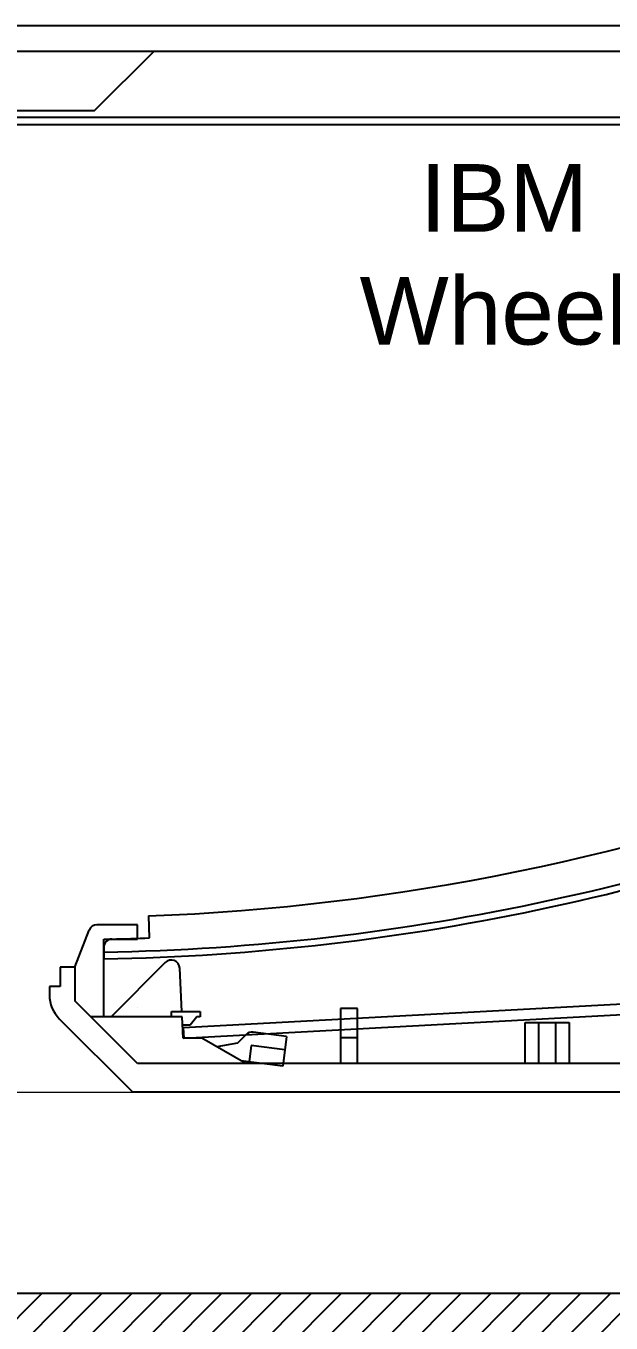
# Model space of a CAD drawing. Header units: inches. Extents: x -1.8 to 19, y -6.6 to 16.3.
# Drawn here: x 3.77 to 7.22, y 8.64 to 16.3 of the extents above; entities that cross this region are included whole.
import ezdxf

# ---------------------------------------------------------------- set-up
doc = ezdxf.new("R2010")
doc.units = ezdxf.units.IN
doc.header["$MEASUREMENT"] = 0
doc.linetypes.add('DASHED2', pattern=[9.525, 6.35, -3.175])
for name, color, linetype, lineweight, true_color in [('carriage ribbon cable', 4, 'Continuous', 25, 0x00ffff), ('hidden ... bottom view', 16, 'Continuous', 25, 0x800000), ('hidden ... construction', 2, 'Continuous', 0, 0xffff00), ('keyboard', 96, 'Continuous', 25, 0x008000), ('motherboard', 6, 'Continuous', 25, 0xff00ff), ('top view', 7, 'Continuous', 25, 0xffffff)]:
    doc.layers.add(name, color=color, linetype=linetype, lineweight=lineweight, true_color=true_color)
doc.styles.add('textstyle21', font='')
doc.styles.get('textstyle21').set_extended_font_data('Arial')

msp = doc.modelspace()

# ---------------------------------------------------------------- hatches: boundary and pattern name
at = {"layer": 'carriage ribbon cable'}
h = msp.add_hatch(dxfattribs=at)
h.set_pattern_fill('ANSI31', color=256, style=0, pattern_type=0)
edge = h.paths.add_edge_path(flags=0)
edge.add_line((12.9658, 7.9692), (13.255, 7.68))
edge.add_line((13.255, 7.68), (13.255, 4.095))
edge.add_line((13.255, 4.095), (12.125, 4.095))
edge.add_line((12.125, 4.095), (12.125, 7.34))
edge.add_line((12.125, 7.34), (12.225, 7.34))
edge.add_line((12.225, 7.34), (12.225, 7.78))
edge.add_line((12.225, 7.78), (11.785, 7.78))
edge.add_line((11.785, 7.78), (11.785, 7.68))
edge.add_line((11.785, 7.68), (8.725, 7.68))
edge.add_line((8.725, 7.68), (8.725, 8.335))
edge.add_arc((8.615, 8.335), 0.11, 0, 180)
edge.add_line((8.505, 8.335), (8.505, 7.68))
edge.add_line((8.505, 7.68), (1.215, 7.68))
edge.add_line((1.215, 7.68), (1.215, 8.81))
edge.add_line((1.215, 8.81), (12.125, 8.81))
edge.add_line((12.125, 8.81), (12.4142, 8.5208))
edge.add_line((12.4142, 8.5208), (12.2816, 8.3881))
edge.add_line((12.2816, 8.3881), (12.8331, 7.8366))
edge.add_line((12.8331, 7.8366), (12.9658, 7.9692))

# ---------------------------------------------------------------- linework, layer by layer
msp.add_line((12.125, 8.81), (1.215, 8.81), dxfattribs=at)
at = {"layer": 'hidden ... bottom view'}
msp.add_line((17.25, 15.7188), (0, 15.7188), dxfattribs=at)
at = {"layer": 'hidden ... construction'}
msp.add_xline((10, 10), (1, 0), dxfattribs=at)
at = {"layer": 'keyboard'}
for p, q in [((4.4897, 11.0425), (4.4946, 10.9126)), ((4.225, 10.856), (4.225, 10.7885))]:
    msp.add_line(p, q, dxfattribs=at)
for centre, radius, start, end in [((3.9824, 24.4211), 13.5948, 271.0227, 293.43385), ((3.9824, 24.4211), 13.6348, 271.01969, 293.43385), ((3.9824, 24.4211), 13.3883, 272.17155, 290.96431), ((4.275, 10.856), 0.05, 91.23587, 180), ((3.9824, 24.4211), 13.5183, 271.23587, 272.17155)]:
    msp.add_arc(centre, radius, start, end, dxfattribs=at)
at = {"layer": 'motherboard'}
for p, q in [((4.695, 10.3825), (9.0885, 10.6211)), ((4.6984, 10.3196), (9.0919, 10.5582)), ((4.695, 10.3825), (4.6984, 10.3196))]:
    msp.add_line(p, q, dxfattribs=at)
at = {"layer": 'top view'}
for p, q in [((18.0785, 16.303), (-0.8285, 16.303)), ((17.9275, 16.152), (-0.6775, 16.152)), ((4.1715, 15.803), (4.5205, 16.152)), ((1.1715, 15.803), (4.1715, 15.803)), ((17.3575, 15.762), (-0.1075, 15.762)), ((4.425, 10.99), (4.1853, 10.99)), ((4.425, 10.905), (4.425, 10.99)), ((4.055, 10.74), (4.1387, 10.9579)), ((4.225, 10.4465), (4.225, 10.905)), ((4.225, 10.905), (4.425, 10.905)), ((4.055, 10.74), (3.968, 10.74)), ((3.968, 10.74), (3.968, 10.625)), ((4.055, 10.74), (4.055, 10.54)), ((4.5886, 10.7669), (4.2682, 10.4465)), ((4.687, 10.4765), (4.6739, 10.7341)), ((3.968, 10.625), (3.904, 10.625)), ((3.904, 10.625), (3.904, 10.5759)), ((4.425, 10.17), (4.055, 10.54)), ((4.397, 10), (3.9626, 10.4344)), ((4.6886, 10.4465), (4.1485, 10.4465)), ((4.425, 10.5), (4.425, 10.5)), ((4.625, 10.4465), (4.625, 10.4765)), ((4.625, 10.4765), (4.795, 10.4765)), ((4.695, 10.3196), (4.6886, 10.4465)), ((4.775, 10.4465), (4.735, 10.3965)), ((4.795, 10.4465), (4.775, 10.4465)), ((4.795, 10.4765), (4.795, 10.4465)), ((5.725, 10.495), (5.625, 10.495)), ((5.625, 10.495), (5.625, 10.17)), ((5.725, 10.17), (5.725, 10.495)), ((4.735, 10.3965), (4.695, 10.3965)), ((5.305, 10.33), (5.1079, 10.3554)), ((6.715, 10.17), (6.715, 10.4115)), ((6.715, 10.4115), (6.975, 10.4115)), ((6.975, 10.4115), (6.975, 10.17)), ((4.805, 10.3196), (4.695, 10.3196)), ((5.065, 10.17), (4.805, 10.3196)), ((5.015, 10.29), (4.8925, 10.2692)), ((5.0661, 10.3411), (5.015, 10.29)), ((5.0964, 10.2762), (5.0841, 10.1805)), ((5.2948, 10.2507), (5.0964, 10.2762)), ((5.305, 10.33), (5.2825, 10.1549)), ((5.725, 10.321), (5.625, 10.321)), ((13.6174, 10.17), (4.425, 10.17)), ((5.2825, 10.1549), (5.0361, 10.1866)), ((13.6174, 10), (4.397, 10))]:
    msp.add_line(p, q, dxfattribs=at)
at = {"layer": 'top view', "linetype": 'DASHED2'}
for p, q in [((6.795, 10.4115), (6.795, 10.17)), ((6.895, 10.4115), (6.895, 10.17))]:
    msp.add_line(p, q, dxfattribs=at)
at = {"layer": 'top view'}
for centre, radius, start, end in [((4.1853, 10.94), 0.05, 90, 159), ((4.624, 10.7316), 0.05, 2.90883, 135), ((4.104, 10.5759), 0.2, 180, 225), ((5.1015, 10.3058), 0.05, 82.66814, 135)]:
    msp.add_arc(centre, radius, start, end, dxfattribs=at)

# ---------------------------------------------------------------- texts
at = {"layer": 'top view', "insert": (8.625, 14.8927), "char_height": 0.4, "attachment_point": 5, "style": 'textstyle21'}
msp.add_mtext('IBM 1620 Jr. Project\\PWheelwriter Adaptation', dxfattribs=at)

doc.saveas('drawing.dxf')
